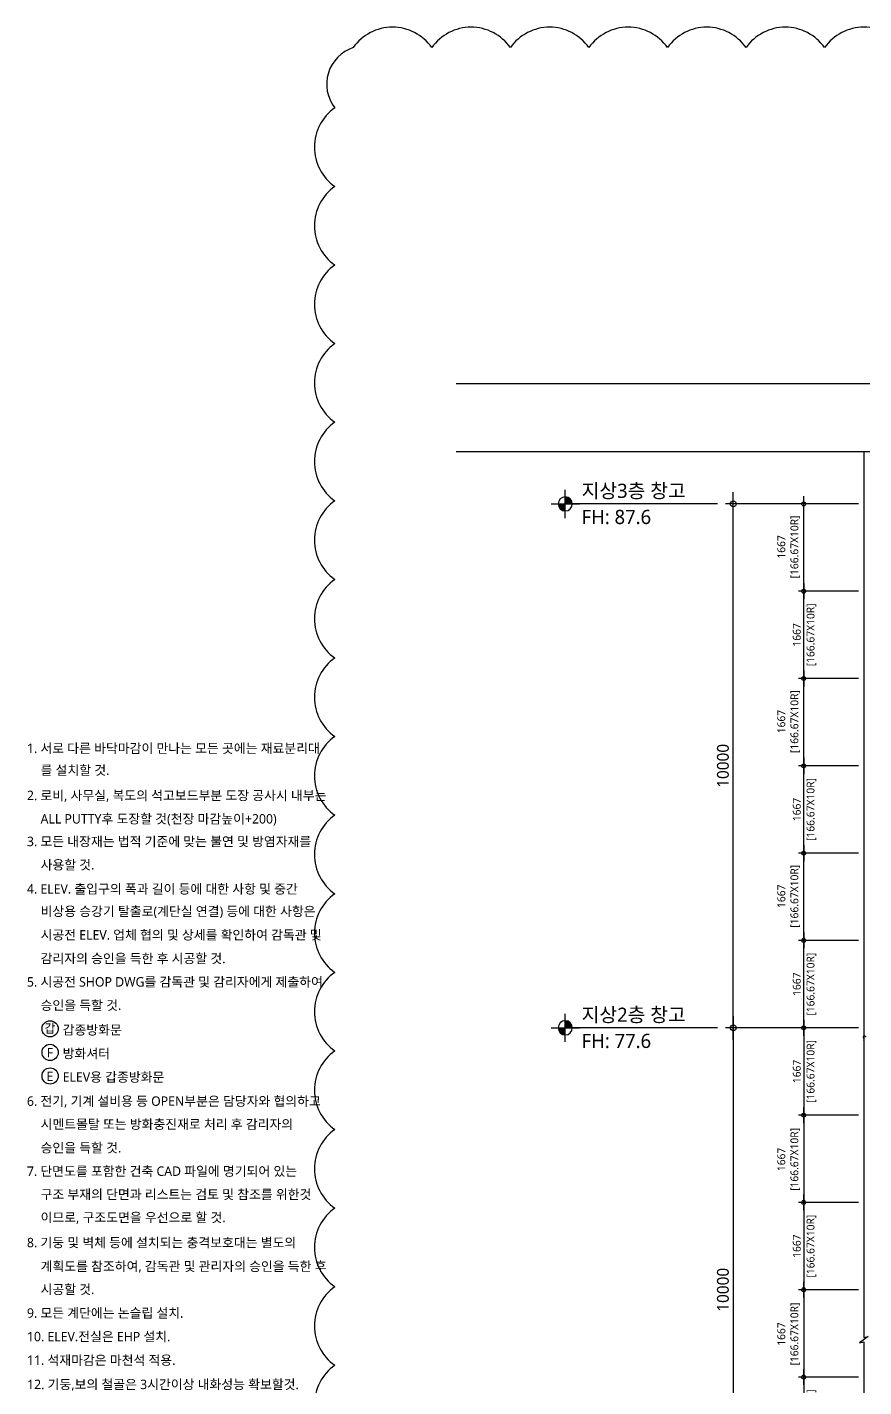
# Model space of a CAD drawing. Header units: millimetres. Extents: x -27104 to 125781, y -3376 to 46996.
# Drawn here: x 54887 to 70861, y 21046 to 46996 of the extents above; entities that cross this region are included whole.
import ezdxf
from ezdxf.enums import TextEntityAlignment as Align

# ---------------------------------------------------------------- set-up
doc = ezdxf.new("R2010")
doc.units = ezdxf.units.MM
doc.header["$LTSCALE"] = 100
doc.header["$MEASUREMENT"] = 0
doc.header["$PDSIZE"] = -10
doc.layers.get('0').update_dxf_attribs({"linetype": 'CONTINUOUS'})
doc.layers.get('Defpoints').update_dxf_attribs({"color": 171, "linetype": 'CONTINUOUS'})
doc.layers.add('CHECK', color=30, linetype='CONTINUOUS', plot=False)
for name, color, linetype in [('ELE6', 8, 'CONTINUOUS'), ('FIN', 8, 'CONTINUOUS'), ('NDIM', 7, 'CONTINUOUS'), ('SYM', 7, 'CONTINUOUS'), ('TEXT', 3, 'CONTINUOUS'), ('TEXT(AXIS)', 2, 'CONTINUOUS'), ('TEXT(NOTE小)', 1, 'CONTINUOUS')]:
    doc.layers.add(name, color=color, linetype=linetype)
doc.styles.add('CGS', font='cgse', dxfattribs={"bigfont": 'cgs'})
doc.styles.add('나눔바른고딕', font='NanumBarunGothic.ttf')
doc.dimstyles.new('NDIM 1200', dxfattribs={"dimscale": 75, "dimtxt": 3, "dimasz": 1, "dimexe": 2, "dimexo": 2, "dimgap": 1, "dimtad": 1, "dimdec": 0, "dimdsep": 46, "dimtxsty": 'CGS', "dimblk": 'DOT0', "dimcen": 1, "dimdle": 8, "dimclrd": 256, "dimclre": 256, "dimclrt": 256, "dimadec": 0, "dimazin": 0, "dimtfac": 1, "dimtdec": 0, "dimtix": 1, "dimtmove": 2, "dimatfit": 3, "dimldrblk": 'DOT0', "dimfxl": 1, "dimtolj": 1, "dimtzin": 0, "dimlwd": -1, "dimlwe": -1, "dimarcsym": 0})

# ---------------------------------------------------------------- blocks, each defined once
blk = doc.blocks.new('갑종방화문표기')
at = {"layer": 'TEXT(NOTE小)'}
blk.add_circle((0, 0), 150, dxfattribs=at)
at = {"layer": 'TEXT(NOTE小)', "style": '나눔바른고딕'}
blk.add_text('갑', height=160, dxfattribs=at).set_placement((-3, 7), align=Align.MIDDLE_CENTER)
blk = doc.blocks.new('A$C4BDA14EB')
at = {"layer": 'TEXT(NOTE小)'}
blk.add_circle((515, 572), 515, dxfattribs=at)
at = {"layer": 'TEXT(NOTE小)', "style": '나눔바른고딕'}
blk.add_text('F', height=600, dxfattribs=at).set_placement((502, 554), align=Align.MIDDLE_CENTER)
blk = doc.blocks.new('A$C0853663C')
at = {"layer": 'TEXT(NOTE小)'}
blk.add_circle((515, 573), 515, dxfattribs=at)
at = {"layer": 'TEXT(NOTE小)', "style": '나눔바른고딕'}
blk.add_text('E', height=600, dxfattribs=at).set_placement((502, 554), align=Align.MIDDLE_CENTER)
blk = doc.blocks.new('NOTE')
for name, p, xscale, yscale, zscale in [('갑종방화문표기', (575, -5646), 1.030731055544951, 1.030731055544951, 1.030731055544951), ('A$C4BDA14EB', (420, -6268), 0.3, 0.3, 0.3), ('A$C0853663C', (420, -6718), 0.3, 0.3, 0.3)]:
    blk.add_blockref(name, p, dxfattribs=dict(xscale=xscale, yscale=yscale, zscale=zscale))
at = {"layer": 'TEXT', "style": '나눔바른고딕'}
for s, p in [('1. 서로 다른 바닥마감이 만나는 모든 곳에는 재료분리대', (132, -292)), ('를 설치할 것.', (393, -709)), ('2. 로비, 사무실, 복도의 석고보드부분 도장 공사시 내부는', (132, -1192)), ('ALL PUTTY후 도장할 것(천장 마감높이+200)', (393, -1638)), ('3. 모든 내장재는 법적 기준에 맞는 불연 및 방염자재를', (132, -2070)), ('사용할 것.', (393, -2516)), ('4. ELEV. 출입구의 폭과 길이 등에 대한 사항 및 중간', (132, -2976)), ('비상용 승강기 탈출로(계단실 연결) 등에 대한 사항은', (393, -3403)), ('시공전 ELEV. 업체 협의 및 상세를 확인하여 감독관 및', (393, -3853)), ('감리자의 승인을 득한 후 시공할 것.', (393, -4303)), ('5. 시공전 SHOP DWG를 감독관 및 감리자에게 제출하여', (132, -4750)), ('승인을 득할 것.', (393, -5196)), ('갑종방화문', (815, -5667)), ('방화셔터', (815, -6117)), ('ELEV용 갑종방화문', (815, -6567)), ('6. 전기, 기계 설비용 등 OPEN부분은 담당자와 협의하고', (132, -7026)), ('시멘트몰탈 또는 방화충진재로 처리 후 감리자의', (393, -7466)), ('승인을 득할 것.', (393, -7916)), ('7. 단면도를 포함한 건축 CAD 파일에 명기되어 있는', (132, -8363)), ('구조 부재의 단면과 리스트는 검토 및 참조를 위한것', (393, -8806)), ('이므로, 구조도면을 우선으로 할 것.', (393, -9246)), ('8. 기둥 및 벽체 등에 설치되는 충격보호대는 별도의', (132, -9726)), ('계획도를 참조하여, 감독관 및 관리자의 승인을 득한 후', (393, -10179)), ('시공할 것.', (393, -10619)), ('9. 모든 계단에는 논슬립 설치.', (132, -11070)), ('10. ELEV.전실은 EHP 설치.', (132, -11520)), ('11. 석재마감은 마천석 적용.', (132, -11970))]:
    blk.add_text(s, height=180, dxfattribs=at).set_placement(p, align=Align.MIDDLE_LEFT)
blk = doc.blocks.new('A$C19853FC8')
at = {"layer": 'SYM'}
for p, q in [((1800, 0), (1800, 3600)), ((3600, 1800), (0, 1800))]:
    blk.add_line(p, q, dxfattribs=at)
blk.add_circle((1800, 1800), 900, dxfattribs=at)
for points in [[(900, 1800), (1800, 2700), (914, 1959), (1643, 2686)], [(914, 1959), (1643, 2686), (954, 2112), (1492, 2646)], [(954, 2112), (1492, 2646), (1025, 2260), (1346, 2576)], [(1025, 2260), (1346, 2576), (1109, 2378), (1222, 2491)], [(1800, 900), (2700, 1800), (1959, 914), (2686, 1643)], [(1959, 914), (2686, 1643), (2112, 954), (2646, 1492)], [(2112, 954), (2646, 1492), (2260, 1025), (2576, 1346)], [(2260, 1025), (2576, 1346), (2378, 1109), (2491, 1222)]]:
    blk.add_solid(points, dxfattribs=at)
at = {"layer": 'SYM', "linetype": 'Continuous'}
for points in [[(1800, 2700), (1800, 1800), (900, 1800)], [(2700, 1800), (1800, 900), (1800, 1800)]]:
    blk.add_solid(points, dxfattribs=at)
blk = doc.blocks.new('DOT0')
blk.add_line((-3, 0), (3, 0))
at = {"color": 6}
blk.add_circle((0, 0), 0.75, dxfattribs=at)
blk = doc.blocks.new('*D175')
at = {"layer": 'Defpoints', "color": 0, "ltscale": 0.4, "transparency": 16777216}
for p in [(70861, 21231), (69713, 19565), (70861, 19565)]:
    blk.add_point(p, dxfattribs=at)
at = {"layer": 'NDIM', "ltscale": 0.4, "transparency": 16777216}
for p, q in [((70761, 21231), (69613, 21231)), ((69713, 21181), (69713, 19615)), ((70761, 19565), (69613, 19565))]:
    blk.add_line(p, q, dxfattribs=at)
at = {"layer": 'NDIM', "ltscale": 0.4, "transparency": 16777216, "xscale": 50, "yscale": 50, "zscale": 50}
for p, rotation in [((69713, 21231), 90), ((69713, 19565), 270)]:
    blk.add_blockref('DOT0', p, dxfattribs=dict(at, rotation=rotation))
at = {"layer": 'NDIM', "ltscale": 0.4, "transparency": 16777216, "char_height": 150, "attachment_point": 5, "rotation": 90, "style": '나눔바른고딕'}
for s, insert in [('\\A1;[166.67X10R]', (69860, 20398)), ('\\A1;1667', (69582, 20398))]:
    blk.add_mtext(s, dxfattribs=dict(at, insert=insert))
blk = doc.blocks.new('*D176')
at = {"layer": 'Defpoints', "color": 0, "ltscale": 0.4, "transparency": 16777216}
for p in [(70861, 22898), (69713, 21231), (70861, 21231)]:
    blk.add_point(p, dxfattribs=at)
at = {"layer": 'NDIM', "ltscale": 0.4, "transparency": 16777216}
for p, q in [((70761, 22898), (69613, 22898)), ((69713, 22848), (69713, 21281)), ((70761, 21231), (69613, 21231))]:
    blk.add_line(p, q, dxfattribs=at)
at = {"layer": 'NDIM', "ltscale": 0.4, "transparency": 16777216, "xscale": 50, "yscale": 50, "zscale": 50}
for p, rotation in [((69713, 22898), 90), ((69713, 21231), 270)]:
    blk.add_blockref('DOT0', p, dxfattribs=dict(at, rotation=rotation))
at = {"layer": 'NDIM', "ltscale": 0.4, "transparency": 16777216, "insert": (69427, 22053), "char_height": 150, "attachment_point": 5, "rotation": 90, "style": '나눔바른고딕'}
blk.add_mtext('\\A1;1667\\P[166.67X10R]', dxfattribs=at)
blk = doc.blocks.new('*D177')
at = {"layer": 'Defpoints', "color": 0, "ltscale": 0.4, "transparency": 16777216}
for p in [(70861, 24565), (69713, 22898), (70861, 22898)]:
    blk.add_point(p, dxfattribs=at)
at = {"layer": 'NDIM', "ltscale": 0.4, "transparency": 16777216}
for p, q in [((70761, 24565), (69613, 24565)), ((69713, 24515), (69713, 22948)), ((70761, 22898), (69613, 22898))]:
    blk.add_line(p, q, dxfattribs=at)
at = {"layer": 'NDIM', "ltscale": 0.4, "transparency": 16777216, "xscale": 50, "yscale": 50, "zscale": 50}
for p, rotation in [((69713, 24565), 90), ((69713, 22898), 270)]:
    blk.add_blockref('DOT0', p, dxfattribs=dict(at, rotation=rotation))
at = {"layer": 'NDIM', "ltscale": 0.4, "transparency": 16777216, "char_height": 150, "attachment_point": 5, "rotation": 90, "style": '나눔바른고딕'}
for s, insert in [('\\A1;[166.67X10R]', (69860, 23731)), ('\\A1;1667', (69582, 23731))]:
    blk.add_mtext(s, dxfattribs=dict(at, insert=insert))
blk = doc.blocks.new('*D178')
at = {"layer": 'Defpoints', "color": 0, "ltscale": 0.4, "transparency": 16777216}
for p in [(70861, 26231), (69713, 24565), (70861, 24565)]:
    blk.add_point(p, dxfattribs=at)
at = {"layer": 'NDIM', "ltscale": 0.4, "transparency": 16777216}
for p, q in [((70761, 26231), (69613, 26231)), ((69713, 26181), (69713, 24615)), ((70761, 24565), (69613, 24565))]:
    blk.add_line(p, q, dxfattribs=at)
at = {"layer": 'NDIM', "ltscale": 0.4, "transparency": 16777216, "xscale": 50, "yscale": 50, "zscale": 50}
for p, rotation in [((69713, 26231), 90), ((69713, 24565), 270)]:
    blk.add_blockref('DOT0', p, dxfattribs=dict(at, rotation=rotation))
at = {"layer": 'NDIM', "ltscale": 0.4, "transparency": 16777216, "insert": (69427, 25386), "char_height": 150, "attachment_point": 5, "rotation": 90, "style": '나눔바른고딕'}
blk.add_mtext('\\A1;1667\\P[166.67X10R]', dxfattribs=at)
blk = doc.blocks.new('*D179')
at = {"layer": 'Defpoints', "color": 0, "ltscale": 0.4, "transparency": 16777216}
for p in [(70861, 27898), (69713, 26231), (70861, 26231)]:
    blk.add_point(p, dxfattribs=at)
at = {"layer": 'NDIM', "ltscale": 0.4, "transparency": 16777216}
for p, q in [((70761, 27898), (69613, 27898)), ((69713, 27848), (69713, 26281)), ((70761, 26231), (69613, 26231))]:
    blk.add_line(p, q, dxfattribs=at)
at = {"layer": 'NDIM', "ltscale": 0.4, "transparency": 16777216, "xscale": 50, "yscale": 50, "zscale": 50}
for p, rotation in [((69713, 27898), 90), ((69713, 26231), 270)]:
    blk.add_blockref('DOT0', p, dxfattribs=dict(at, rotation=rotation))
at = {"layer": 'NDIM', "ltscale": 0.4, "transparency": 16777216, "char_height": 150, "attachment_point": 5, "rotation": 90, "style": '나눔바른고딕'}
for s, insert in [('\\A1;[166.67X10R]', (69860, 27065)), ('\\A1;1667', (69582, 27065))]:
    blk.add_mtext(s, dxfattribs=dict(at, insert=insert))
blk = doc.blocks.new('*D180')
at = {"layer": 'Defpoints', "color": 0, "ltscale": 0.4, "transparency": 16777216}
for p in [(70861, 27898), (68368, 17898), (70861, 17898)]:
    blk.add_point(p, dxfattribs=at)
at = {"layer": 'NDIM', "ltscale": 0.4, "transparency": 16777216}
for p, q in [((70711, 27898), (68218, 27898)), ((68368, 27823), (68368, 17973)), ((70711, 17898), (68218, 17898))]:
    blk.add_line(p, q, dxfattribs=at)
at = {"layer": 'NDIM', "ltscale": 0.4, "transparency": 16777216, "xscale": 75, "yscale": 75, "zscale": 75}
for p, rotation in [((68368, 27898), 90), ((68368, 17898), 270)]:
    blk.add_blockref('DOT0', p, dxfattribs=dict(at, rotation=rotation))
at = {"layer": 'NDIM', "ltscale": 0.4, "transparency": 16777216, "insert": (68171, 22898), "char_height": 225, "attachment_point": 5, "rotation": 90, "style": '나눔바른고딕'}
blk.add_mtext('\\A1;10000', dxfattribs=at)
blk = doc.blocks.new('*D181')
at = {"layer": 'Defpoints', "color": 0, "ltscale": 0.4, "transparency": 16777216}
for p in [(69713, 37898), (70861, 37898), (70861, 36231)]:
    blk.add_point(p, dxfattribs=at)
at = {"layer": 'NDIM', "ltscale": 0.4, "transparency": 16777216}
for p, q in [((70761, 37898), (69613, 37898)), ((69713, 36281), (69713, 37848)), ((70761, 36231), (69613, 36231))]:
    blk.add_line(p, q, dxfattribs=at)
at = {"layer": 'NDIM', "ltscale": 0.4, "transparency": 16777216, "xscale": 50, "yscale": 50, "zscale": 50}
for p, rotation in [((69713, 37898), 90), ((69713, 36231), 270)]:
    blk.add_blockref('DOT0', p, dxfattribs=dict(at, rotation=rotation))
at = {"layer": 'NDIM', "ltscale": 0.4, "transparency": 16777216, "insert": (69427, 37076), "char_height": 150, "attachment_point": 5, "rotation": 90, "style": '나눔바른고딕'}
blk.add_mtext('\\A1;1667\\P[166.67X10R]', dxfattribs=at)
blk = doc.blocks.new('*D182')
at = {"layer": 'Defpoints', "color": 0, "ltscale": 0.4, "transparency": 16777216}
for p in [(69713, 36231), (70861, 36231), (70861, 34565)]:
    blk.add_point(p, dxfattribs=at)
at = {"layer": 'NDIM', "ltscale": 0.4, "transparency": 16777216}
for p, q in [((70761, 36231), (69613, 36231)), ((69713, 34615), (69713, 36181)), ((70761, 34565), (69613, 34565))]:
    blk.add_line(p, q, dxfattribs=at)
at = {"layer": 'NDIM', "ltscale": 0.4, "transparency": 16777216, "xscale": 50, "yscale": 50, "zscale": 50}
for p, rotation in [((69713, 36231), 90), ((69713, 34565), 270)]:
    blk.add_blockref('DOT0', p, dxfattribs=dict(at, rotation=rotation))
at = {"layer": 'NDIM', "ltscale": 0.4, "transparency": 16777216, "char_height": 150, "attachment_point": 5, "rotation": 90, "style": '나눔바른고딕'}
for s, insert in [('\\A1;[166.67X10R]', (69860, 35398)), ('\\A1;1667', (69582, 35398))]:
    blk.add_mtext(s, dxfattribs=dict(at, insert=insert))
blk = doc.blocks.new('*D183')
at = {"layer": 'Defpoints', "color": 0, "ltscale": 0.4, "transparency": 16777216}
for p in [(69713, 34565), (70861, 34565), (70861, 32898)]:
    blk.add_point(p, dxfattribs=at)
at = {"layer": 'NDIM', "ltscale": 0.4, "transparency": 16777216}
for p, q in [((70761, 34565), (69613, 34565)), ((69713, 32948), (69713, 34515)), ((70761, 32898), (69613, 32898))]:
    blk.add_line(p, q, dxfattribs=at)
at = {"layer": 'NDIM', "ltscale": 0.4, "transparency": 16777216, "xscale": 50, "yscale": 50, "zscale": 50}
for p, rotation in [((69713, 34565), 90), ((69713, 32898), 270)]:
    blk.add_blockref('DOT0', p, dxfattribs=dict(at, rotation=rotation))
at = {"layer": 'NDIM', "ltscale": 0.4, "transparency": 16777216, "insert": (69427, 33743), "char_height": 150, "attachment_point": 5, "rotation": 90, "style": '나눔바른고딕'}
blk.add_mtext('\\A1;1667\\P[166.67X10R]', dxfattribs=at)
blk = doc.blocks.new('*D184')
at = {"layer": 'Defpoints', "color": 0, "ltscale": 0.4, "transparency": 16777216}
for p in [(69713, 32898), (70861, 32898), (70861, 31231)]:
    blk.add_point(p, dxfattribs=at)
at = {"layer": 'NDIM', "ltscale": 0.4, "transparency": 16777216}
for p, q in [((70761, 32898), (69613, 32898)), ((69713, 31281), (69713, 32848)), ((70761, 31231), (69613, 31231))]:
    blk.add_line(p, q, dxfattribs=at)
at = {"layer": 'NDIM', "ltscale": 0.4, "transparency": 16777216, "xscale": 50, "yscale": 50, "zscale": 50}
for p, rotation in [((69713, 32898), 90), ((69713, 31231), 270)]:
    blk.add_blockref('DOT0', p, dxfattribs=dict(at, rotation=rotation))
at = {"layer": 'NDIM', "ltscale": 0.4, "transparency": 16777216, "char_height": 150, "attachment_point": 5, "rotation": 90, "style": '나눔바른고딕'}
for s, insert in [('\\A1;[166.67X10R]', (69860, 32065)), ('\\A1;1667', (69582, 32065))]:
    blk.add_mtext(s, dxfattribs=dict(at, insert=insert))
blk = doc.blocks.new('*D185')
at = {"layer": 'Defpoints', "color": 0, "ltscale": 0.4, "transparency": 16777216}
for p in [(69713, 31231), (70861, 31231), (70861, 29565)]:
    blk.add_point(p, dxfattribs=at)
at = {"layer": 'NDIM', "ltscale": 0.4, "transparency": 16777216}
for p, q in [((70761, 31231), (69613, 31231)), ((69713, 29615), (69713, 31181)), ((70761, 29565), (69613, 29565))]:
    blk.add_line(p, q, dxfattribs=at)
at = {"layer": 'NDIM', "ltscale": 0.4, "transparency": 16777216, "xscale": 50, "yscale": 50, "zscale": 50}
for p, rotation in [((69713, 31231), 90), ((69713, 29565), 270)]:
    blk.add_blockref('DOT0', p, dxfattribs=dict(at, rotation=rotation))
at = {"layer": 'NDIM', "ltscale": 0.4, "transparency": 16777216, "insert": (69427, 30409), "char_height": 150, "attachment_point": 5, "rotation": 90, "style": '나눔바른고딕'}
blk.add_mtext('\\A1;1667\\P[166.67X10R]', dxfattribs=at)
blk = doc.blocks.new('*D186')
at = {"layer": 'Defpoints', "color": 0, "ltscale": 0.4, "transparency": 16777216}
for p in [(69713, 29565), (70861, 29565), (70861, 27898)]:
    blk.add_point(p, dxfattribs=at)
at = {"layer": 'NDIM', "ltscale": 0.4, "transparency": 16777216}
for p, q in [((70761, 29565), (69613, 29565)), ((69713, 27948), (69713, 29515)), ((70761, 27898), (69613, 27898))]:
    blk.add_line(p, q, dxfattribs=at)
at = {"layer": 'NDIM', "ltscale": 0.4, "transparency": 16777216, "xscale": 50, "yscale": 50, "zscale": 50}
for p, rotation in [((69713, 29565), 90), ((69713, 27898), 270)]:
    blk.add_blockref('DOT0', p, dxfattribs=dict(at, rotation=rotation))
at = {"layer": 'NDIM', "ltscale": 0.4, "transparency": 16777216, "char_height": 150, "attachment_point": 5, "rotation": 90, "style": '나눔바른고딕'}
for s, insert in [('\\A1;[166.67X10R]', (69860, 28731)), ('\\A1;1667', (69582, 28731))]:
    blk.add_mtext(s, dxfattribs=dict(at, insert=insert))
blk = doc.blocks.new('*D187')
at = {"layer": 'Defpoints', "color": 0, "ltscale": 0.4, "transparency": 16777216}
for p in [(68368, 37898), (70861, 37898), (70861, 27898)]:
    blk.add_point(p, dxfattribs=at)
at = {"layer": 'NDIM', "ltscale": 0.4, "transparency": 16777216}
for p, q in [((70711, 37898), (68218, 37898)), ((68368, 27973), (68368, 37823)), ((70711, 27898), (68218, 27898))]:
    blk.add_line(p, q, dxfattribs=at)
at = {"layer": 'NDIM', "ltscale": 0.4, "transparency": 16777216, "xscale": 75, "yscale": 75, "zscale": 75}
for p, rotation in [((68368, 37898), 90), ((68368, 27898), 270)]:
    blk.add_blockref('DOT0', p, dxfattribs=dict(at, rotation=rotation))
at = {"layer": 'NDIM', "ltscale": 0.4, "transparency": 16777216, "insert": (68171, 32898), "char_height": 225, "attachment_point": 5, "rotation": 90, "style": '나눔바른고딕'}
blk.add_mtext('\\A1;10000', dxfattribs=at)

msp = doc.modelspace()

# ---------------------------------------------------------------- linework, layer by layer
at = {"layer": 'CHECK'}
msp.add_lwpolyline([(71611.9, 46605.5, 0.5205671), (70111.9, 46605.5, 0.5205671), (68611.9, 46605.5, 0.5205671), (67111.9, 46605.5, 0.5205671), (65611.9, 46605.5, 0.5205671), (64111.9, 46605.5, 0.5205671), (62611.9, 46605.5, 0.5205671), (61111.9, 46605.5, 0.5205671), (60760.8, 45456.6, 0.5205671), (60760.8, 43956.6, 0.5205671), (60760.8, 42456.6, 0.5205671), (60760.8, 40956.6, 0.5205671), (60760.8, 39456.6, 0.5205671), (60760.8, 37956.6, 0.5205671), (60760.8, 36456.6, 0.5205671), (60760.8, 34956.6, 0.5205671), (60760.8, 33456.6, 0.5205671), (60760.8, 31956.6, 0.5205671), (60760.8, 30456.6, 0.5205671), (60760.8, 28956.6, 0.5205671), (60760.8, 27456.6, 0.5205671), (60760.8, 25956.6, 0.5205671), (60760.8, 24456.6, 0.5205671), (60760.8, 22956.6, 0.5205671), (60760.8, 21456.6, 0.5205671), (60760.8, 19956.6, 0.5205671)], format="xyb", dxfattribs=at)
at = {"layer": 'Defpoints', "ltscale": 10000}
for p, q in [((63075, 40197.9), (116325, 40197.9)), ((63075, 38897.9), (116325, 38897.9))]:
    msp.add_line(p, q, dxfattribs=at)
at = {"layer": 'FIN', "ltscale": 1000}
msp.add_lwpolyline([(70860.6, 27651.5, 0.3444688), (70867.9, 27675), (70855.5, 27720.8, -1.4491979), (70892.9, 27720.8)], format="xyb", dxfattribs=at)
at = {"layer": 'SYM', "ltscale": 1000}
for p, q in [((68067.8, 37897.9), (65160.3, 37897.9)), ((68067.8, 27897.9), (65160.3, 27897.9))]:
    msp.add_line(p, q, dxfattribs=at)
at = {"layer": 'SYM', "ltscale": 10000}
msp.add_lwpolyline([(70860.6, 38897.9), (70860.6, 21985.6), (70943.1, 22005.9), (70778.1, 21884.4), (70860.6, 21904.6), (70860.6, 2239)], dxfattribs=at)

# ---------------------------------------------------------------- block references
at = {"ltscale": 1000, "xscale": -0.15, "yscale": 0.15, "zscale": 0.15}
for p in [(65430.3, 37627.9), (65430.3, 27627.9)]:
    msp.add_blockref('A$C19853FC8', p, dxfattribs=at)
at = {"layer": 'ELE6'}
msp.add_blockref('NOTE', (54750, 33525), dxfattribs=at)

# ---------------------------------------------------------------- texts
at = {"layer": 'TEXT', "style": '나눔바른고딕'}
msp.add_text('12. 기둥,보의 철골은 3시간이상 내화성능 확보할것.', height=180, dxfattribs=at).set_placement((54885.5, 21092.6), align=Align.MIDDLE_LEFT)
at = {"layer": 'TEXT(AXIS)', "style": '나눔바른고딕'}
for s, p in [('지상3층 창고', (65472.8, 38147.9)), ('FH: 87.6', (65472.8, 37647.9)), ('지상2층 창고', (65472.8, 28147.9)), ('FH: 77.6', (65472.8, 27647.9))]:
    msp.add_text(s, height=270, dxfattribs=at).set_placement(p, align=Align.MIDDLE_LEFT)

# ---------------------------------------------------------------- dimensions: what is measured, and where the dimension line sits
at = {"layer": 'NDIM', "ltscale": 0.4}
for base, p2, angle, picture, middle in [((68367.8, 37897.9), (70860.6, 37897.9), 90, '*D187', (68170.6, 32897.9)), ((68367.8, 17897.9), (70860.6, 17897.9), 270, '*D180', (68170.6, 22897.9))]:
    dim = msp.add_linear_dim(base=base, p1=(70860.6, 27897.9), p2=p2, angle=angle, dimstyle='NDIM 1200', override={"dimtxsty": '나눔바른고딕'}, dxfattribs=at)
    dim.commit()
    dim.dimension.update_dxf_attribs({"geometry": picture, "text_midpoint": middle})
for base, p1, p2, angle, picture, middle in [((69713, 37897.9), (70860.6, 36231.3), (70860.6, 37897.9), 90, '*D181', (69426.8, 37076.1)), ((69713, 34564.6), (70860.6, 32897.9), (70860.6, 34564.6), 90, '*D183', (69426.8, 33742.7)), ((69713, 31231.3), (70860.6, 29564.6), (70860.6, 31231.3), 90, '*D185', (69426.8, 30409.4)), ((69713, 24564.6), (70860.6, 26231.3), (70860.6, 24564.6), 270, '*D178', (69426.8, 25386.4)), ((69713, 21231.3), (70860.6, 22897.9), (70860.6, 21231.3), 270, '*D176', (69426.8, 22053.1))]:
    dim = msp.add_linear_dim(base=base, p1=p1, p2=p2, angle=angle, text='<>\\X[166.67X10R]', dimstyle='NDIM 1200', override={"dimscale": 50, "dimtxsty": '나눔바른고딕'}, dxfattribs=at)
    dim.commit()
    dim.dimension.update_dxf_attribs({"geometry": picture, "text_midpoint": middle, "dimtype": 160})
for base, p1, p2, angle, picture, middle in [((69713, 36231.3), (70860.6, 34564.6), (70860.6, 36231.3), 90, '*D182', (69713, 35397.9)), ((69713, 32897.9), (70860.6, 31231.3), (70860.6, 32897.9), 90, '*D184', (69713, 32064.6)), ((69713, 29564.6), (70860.6, 27897.9), (70860.6, 29564.6), 90, '*D186', (69713, 28731.3)), ((69713, 26231.3), (70860.6, 27897.9), (70860.6, 26231.3), 270, '*D179', (69713, 27064.6)), ((69713, 22897.9), (70860.6, 24564.6), (70860.6, 22897.9), 270, '*D177', (69713, 23731.3)), ((69713, 19564.6), (70860.6, 21231.3), (70860.6, 19564.6), 270, '*D175', (69713, 20397.9))]:
    dim = msp.add_linear_dim(base=base, p1=p1, p2=p2, angle=angle, text='<>\\X[166.67X10R]', dimstyle='NDIM 1200', override={"dimscale": 50, "dimtxsty": '나눔바른고딕'}, dxfattribs=at)
    dim.commit()
    dim.dimension.update_dxf_attribs({"geometry": picture, "text_midpoint": middle})

doc.saveas('drawing.dxf')
